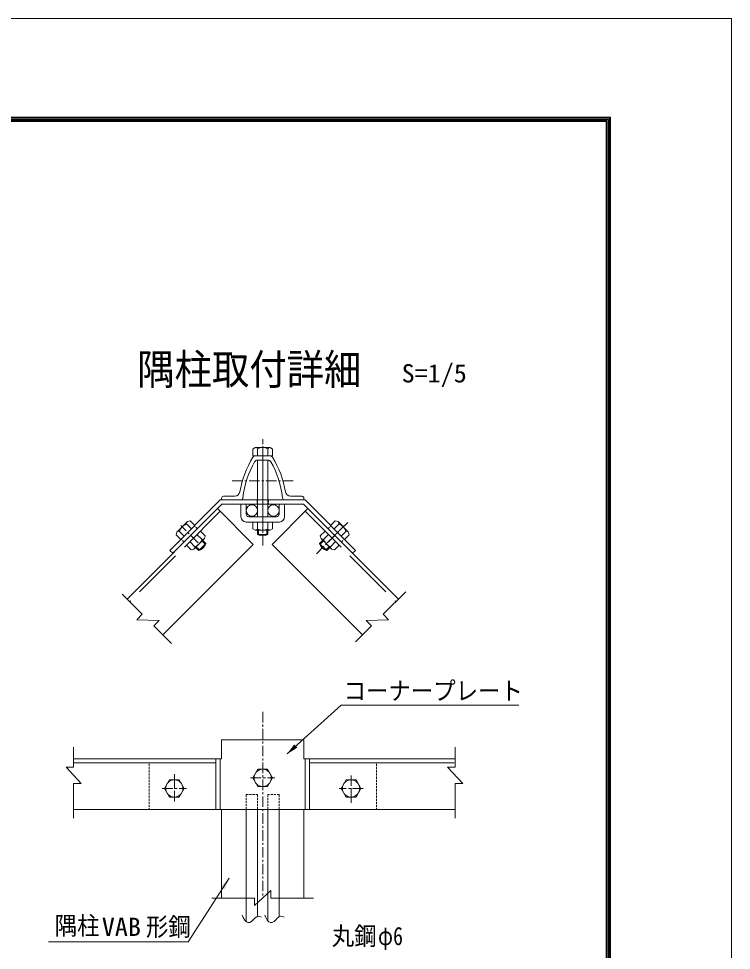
# Model space of a CAD drawing. Units: millimetres, scale not verified, with parts at other scales. Extents: x -4455 to 4455, y -3150 to 3150.
# Drawn here: x 2765 to 4455, y 943 to 3150 of the extents above; entities that cross this region are included whole.
import ezdxf
from ezdxf.enums import TextEntityAlignment as Align

# ---------------------------------------------------------------- set-up
doc = ezdxf.new("R2010")
doc.units = ezdxf.units.MM
doc.header["$LTSCALE"] = 20
for name, pattern in [('DASHED', [7.5, 6, -1.5]), ('USER2', [2, 1.25, -0.25, 0.25, -0.25]), ('USER3', [0.375, 0.25, -0.125])]:
    doc.linetypes.add(name, pattern=pattern)
doc.layers.add('0-C_7詳細', color=7, linetype='Continuous', lineweight=18)
doc.layers.add('0-E_D-TTL', color=7, linetype='Continuous', lineweight=18)
doc.styles.add('ＭＳ ゴシック', font='')
doc.styles.get('ＭＳ ゴシック').set_extended_font_data('MS Gothic')

msp = doc.modelspace()

# ---------------------------------------------------------------- linework, layer by layer
at = {"layer": '0-C_7詳細', "color": 1, "linetype": 'USER2'}
for p, q in [((3343.62, 1902.41), (3343.62, 2154.19)), ((3343.62, 2132.88), (3343.62, 1974.3)), ((3343.62, 2117.66), (3343.62, 1986.04)), ((3343.62, 2085.68), (3343.62, 1938.36)), ((3416.16, 2055.16), (3269.44, 2055.16)), ((3343.62, 2070.59), (3343.62, 1938.36)), ((3343.62, 1981.53), (3343.62, 1947.15)), ((3190.57, 1908.29), (3149.4, 1949.46)), ((3190.57, 1908.29), (3149.4, 1949.46)), ((3471.07, 1882.7), (3546.06, 1957.69)), ((3496.66, 1908.29), (3537.83, 1949.46)), ((3496.66, 1908.29), (3537.83, 1949.46)), ((3343.62, 1507.8), (3343.62, 1066.88)), ((3134.14, 1360.72), (3134.14, 1291.33)), ((3134.14, 1350.5), (3134.14, 1302.67)), ((3315.05, 1351.54), (3372.18, 1351.54)), ((3553.09, 1292.35), (3553.09, 1361.74)), ((3553.09, 1302.58), (3553.09, 1350.41)), ((3105.58, 1326.54), (3162.7, 1326.54)), ((3581.65, 1326.54), (3524.53, 1326.54))]:
    msp.add_line(p, q, dxfattribs=at)
at = {"layer": '0-C_7詳細'}
for p, q in [((3325.98, 2134.06), (3320.1, 2130.67)), ((3320.1, 2130.67), (3320.1, 2114.86)), ((3325.98, 2134.06), (3361.26, 2134.06)), ((3331.62, 2130.67), (3331.62, 2114.86)), ((3355.62, 2130.67), (3355.62, 2114.86)), ((3361.26, 2134.06), (3367.14, 2130.67)), ((3367.14, 2130.67), (3367.14, 2114.86)), ((3320.1, 2114.86), (3367.14, 2114.86)), ((3343.62, 2114.86), (3321.12, 2114.86)), ((3360.4, 2114.86), (3326.83, 2114.86)), ((3331.05, 2104.36), (3356.18, 2104.36)), ((3331.62, 2104.36), (3331.62, 1970.26)), ((3355.62, 2104.36), (3355.62, 1970.26)), ((3243.12, 2009.86), (3123.63, 1890.38)), ((3444.12, 2009.86), (3243.12, 2009.86)), ((3246.12, 2014.36), (3246.12, 2009.86)), ((3290.88, 2009.86), (3246.12, 2009.86)), ((3277.78, 2018.86), (3250.62, 2018.86)), ((3396.35, 2009.86), (3441.12, 2009.86)), ((3409.45, 2018.86), (3436.62, 2018.86)), ((3441.12, 2014.36), (3441.12, 2009.86)), ((3444.12, 2009.86), (3563.6, 1890.38)), ((3247.09, 2000.26), (3021.97, 1775.14)), ((3247.09, 2000.26), (3130.42, 1883.59)), ((3321.34, 1904.8), (3236.49, 1989.65)), ((3440.14, 2000.26), (3247.09, 2000.26)), ((3365.89, 1904.8), (3450.75, 1989.65)), ((3440.14, 2000.26), (3665.26, 1775.14)), ((3440.14, 2000.26), (3556.81, 1883.59)), ((3164.95, 1958.85), (3140.01, 1933.91)), ((3182.69, 1949.43), (3149.43, 1916.17)), ((3163.37, 1952.46), (3174.54, 1941.29)), ((3164.95, 1958.85), (3171.51, 1960.61)), ((3171.51, 1960.61), (3182.69, 1949.43)), ((3367.14, 1957.66), (3320.1, 1957.66)), ((3320.1, 1941.79), (3320.1, 1957.66)), ((3331.62, 1940.52), (3331.62, 1957.66)), ((3355.62, 1940.52), (3355.62, 1957.66)), ((3367.14, 1941.79), (3367.14, 1957.66)), ((3515.72, 1960.61), (3504.54, 1949.43)), ((3504.54, 1949.43), (3537.8, 1916.17)), ((3523.86, 1952.46), (3512.69, 1941.29)), ((3522.28, 1958.85), (3515.72, 1960.61)), ((3522.28, 1958.85), (3547.22, 1933.91)), ((3140.01, 1933.91), (3138.25, 1927.35)), ((3138.25, 1927.35), (3149.43, 1916.17)), ((3146.4, 1935.49), (3157.57, 1924.32)), ((3162.58, 1903.02), (3195.84, 1936.28)), ((3199.82, 1916.02), (3187.7, 1928.14)), ((3207.07, 1925.06), (3195.84, 1936.28)), ((3205.34, 1918.63), (3207.07, 1925.06)), ((3325.86, 1938.46), (3320.1, 1941.79)), ((3361.38, 1938.46), (3325.86, 1938.46)), ((3331.62, 1938.46), (3331.62, 1927.8)), ((3355.62, 1927.8), (3331.62, 1927.8)), ((3355.62, 1938.46), (3355.62, 1927.8)), ((3361.38, 1938.46), (3367.14, 1941.79)), ((3480.17, 1925.06), (3491.39, 1936.28)), ((3481.89, 1918.63), (3480.17, 1925.06)), ((3487.42, 1916.02), (3499.54, 1928.14)), ((3524.65, 1903.02), (3491.39, 1936.28)), ((3540.83, 1935.49), (3529.66, 1924.32)), ((3548.98, 1927.35), (3537.8, 1916.17)), ((3547.22, 1933.91), (3548.98, 1927.35)), ((3321.34, 1904.8), (3106.83, 1690.29)), ((3173.8, 1891.8), (3162.58, 1903.02)), ((3182.85, 1899.05), (3170.72, 1911.17)), ((3180.23, 1893.52), (3205.34, 1918.63)), ((3191.84, 1890.05), (3208.81, 1907.02)), ((3201.27, 1914.56), (3208.81, 1907.02)), ((3365.89, 1904.8), (3580.41, 1690.29)), ((3485.96, 1914.56), (3478.42, 1907.02)), ((3495.39, 1890.05), (3478.42, 1907.02)), ((3507, 1893.52), (3481.89, 1918.63)), ((3504.39, 1899.05), (3516.51, 1911.17)), ((3513.43, 1891.8), (3524.65, 1903.02)), ((3130.42, 1883.59), (3123.63, 1890.38)), ((3180.23, 1893.52), (3173.8, 1891.8)), ((3184.3, 1897.59), (3191.84, 1890.05)), ((3502.93, 1897.59), (3495.39, 1890.05)), ((3507, 1893.52), (3513.43, 1891.8)), ((3556.81, 1883.59), (3563.6, 1890.38)), ((3246.12, 1441.54), (3441.12, 1441.54)), ((3246.12, 1441.54), (3246.12, 1396.54)), ((3441.12, 1441.54), (3441.12, 1396.54)), ((3246.12, 1396.54), (2895.37, 1396.54)), ((3232.51, 1396.54), (3232.51, 1276.54)), ((3243.12, 1396.54), (3243.12, 1276.54)), ((3441.12, 1396.54), (3799.72, 1396.54)), ((3444.12, 1396.54), (3444.12, 1276.54)), ((3454.72, 1396.54), (3454.72, 1276.54)), ((3232.51, 1387.54), (2895.37, 1387.54)), ((3454.72, 1387.54), (3797.47, 1387.54)), ((3271.53, 1276.54), (2895.37, 1276.54)), ((3246.12, 1276.54), (3246.12, 1066.88)), ((3246.12, 1276.54), (3441.12, 1276.54)), ((3304.67, 1276.54), (3304.67, 1010.99)), ((3331.67, 1276.54), (3331.67, 1023.37)), ((3355.57, 1276.54), (3355.57, 1013.76)), ((3382.57, 1276.54), (3382.57, 1022.37)), ((3417.96, 1276.54), (3799.72, 1276.54)), ((3441.12, 1276.54), (3441.12, 1066.88))]:
    msp.add_line(p, q, dxfattribs=at)
at = {"layer": '0-C_7詳細', "color": 1, "linetype": 'USER3'}
for p, q in [((3330.12, 2009.86), (3330.12, 2000.26)), ((3357.12, 2009.86), (3357.12, 2000.26)), ((3188.76, 1941.92), (3181.97, 1948.71)), ((3188.76, 1941.92), (3181.97, 1948.71)), ((3498.48, 1941.92), (3505.26, 1948.71)), ((3498.48, 1941.92), (3505.26, 1948.71)), ((3156.94, 1910.11), (3150.15, 1916.89)), ((3156.94, 1910.11), (3150.15, 1916.89)), ((3530.3, 1910.11), (3537.08, 1916.89)), ((3530.3, 1910.11), (3537.08, 1916.89))]:
    msp.add_line(p, q, dxfattribs=at)
at = {"layer": '0-C_7詳細', "color": 3}
for p, q in [((3292.02, 2000.26), (3292.02, 1969.66)), ((3304.62, 2000.26), (3292.02, 2000.26)), ((3304.62, 2000.26), (3304.62, 1976.26)), ((3382.62, 2000.26), (3382.62, 1976.26)), ((3395.22, 2000.26), (3382.62, 2000.26)), ((3395.22, 2000.26), (3395.22, 1969.66)), ((3376.62, 1970.26), (3310.62, 1970.26)), ((3383.22, 1957.66), (3304.02, 1957.66))]:
    msp.add_line(p, q, dxfattribs=at)
at = {"layer": '0-C_7詳細', "color": 3, "linetype": 'DASHED'}
for p, q in [((3242.85, 1983.29), (3028.34, 1768.78)), ((3444.38, 1983.29), (3658.89, 1768.78))]:
    msp.add_line(p, q, dxfattribs=at)
at = {"layer": '0-C_7詳細', "color": 1}
for p, q in [((3334.02, 1938.46), (3334.02, 1926.59)), ((3353.22, 1938.46), (3353.22, 1926.59)), ((3186, 1899.29), (3194.39, 1890.89)), ((3199.57, 1912.86), (3207.97, 1904.47)), ((3487.66, 1912.86), (3479.26, 1904.47)), ((3501.23, 1899.29), (3492.84, 1890.89))]:
    msp.add_line(p, q, dxfattribs=at)
at = {"layer": '0-C_7詳細', "color": 4}
for p, q in [((3629.21, 1739.09), (3682.64, 1792.52)), ((3058.02, 1739.09), (3010.16, 1786.95)), ((3058.02, 1739.09), (3045.3, 1726.36)), ((3045.3, 1726.36), (3098.17, 1724.4)), ((3085.44, 1711.67), (3098.17, 1724.4)), ((3641.93, 1726.36), (3589.06, 1724.4)), ((3601.79, 1711.67), (3589.06, 1724.4)), ((3629.21, 1739.09), (3641.93, 1726.36)), ((3085.44, 1711.67), (3127.29, 1669.83)), ((3601.79, 1711.67), (3563.64, 1673.52)), ((2895.37, 1377.04), (2895.37, 1424.56)), ((3799.72, 1377.04), (3799.72, 1424.56)), ((2877.37, 1377.04), (2913.37, 1338.27)), ((2895.37, 1377.04), (2877.37, 1377.04)), ((3781.72, 1377.04), (3817.72, 1338.27)), ((3799.72, 1377.04), (3781.72, 1377.04)), ((2895.37, 1338.27), (2895.37, 1255.74)), ((2895.37, 1338.27), (2913.37, 1338.27)), ((3799.72, 1338.27), (3799.72, 1255.74)), ((3799.72, 1338.27), (3817.72, 1338.27)), ((3324.23, 1048.88), (3363, 1084.88)), ((3363, 1066.88), (3363, 1084.88)), ((3324.23, 1066.88), (3222.92, 1066.88)), ((3324.23, 1066.88), (3324.23, 1048.88)), ((3363, 1066.88), (3464.31, 1066.88))]:
    msp.add_line(p, q, dxfattribs=at)
at = {"layer": '0-C_7詳細', "color": 3, "linetype": 'USER3'}
for p, q in [((3074.14, 1384.54), (3074.14, 1276.54)), ((3613.09, 1384.54), (3613.09, 1276.54)), ((3304.67, 1311.88), (3304.67, 1276.54)), ((3304.67, 1311.88), (3331.67, 1311.88)), ((3331.67, 1311.88), (3331.67, 1276.54)), ((3382.57, 1311.88), (3355.57, 1311.88)), ((3355.57, 1311.88), (3355.57, 1276.54)), ((3382.57, 1311.88), (3382.57, 1276.54))]:
    msp.add_line(p, q, dxfattribs=at)
at = {"layer": '0-C_7詳細'}
msp.add_lwpolyline([(3950.75, 1524.14), (3529.41, 1524.14), (3401.41, 1408.29)], dxfattribs=at)
at = {"layer": '0-C_7詳細', "color": 3}
for points in [[(3367.14, 1351.54), (3355.38, 1371.91), (3331.86, 1371.91), (3320.1, 1351.54), (3331.86, 1331.17), (3355.38, 1331.17)], [(3157.66, 1326.54), (3145.9, 1346.91), (3122.38, 1346.91), (3110.62, 1326.54), (3122.38, 1306.17), (3145.9, 1306.17)], [(3529.57, 1326.54), (3541.33, 1306.17), (3564.85, 1306.17), (3576.61, 1326.54), (3564.85, 1346.91), (3541.33, 1346.91)]]:
    msp.add_lwpolyline(points, close=True, dxfattribs=at)
at = {"layer": '0-C_7詳細', "color": 1}
msp.add_lwpolyline([(2835.97, 962.78), (3167.15, 962.78), (3264.12, 1114.22)], dxfattribs=at)
at = {"layer": '0-C_7詳細', "color": 4}
for points in [[(3295.07, 1025.96), (3297.34, 1020.83), (3301.02, 1014.81), (3304.81, 1010.83), (3308.72, 1008.9), (3312.74, 1009.02), (3316.88, 1011.18), (3321.13, 1015.38), (3325.36, 1019.82), (3329.44, 1022.66), (3333.35, 1023.9), (3337.1, 1023.55), (3340.7, 1021.61), (3341.07, 1021.23)], [(3348.62, 1025.96), (3350.88, 1020.83), (3354.56, 1014.81), (3358.36, 1010.83), (3362.27, 1008.9), (3366.29, 1009.02), (3370.43, 1011.18), (3374.68, 1015.38), (3378.91, 1019.82), (3382.98, 1022.66), (3386.89, 1023.9), (3390.65, 1023.55), (3394.25, 1021.61), (3394.62, 1021.23)]]:
    msp.add_lwpolyline(points, dxfattribs=at)
at = {"layer": '0-C_7詳細', "color": 3}
for centre, radius in [((3318.17, 1984.89), 13.5), ((3369.07, 1984.89), 13.5), ((3343.62, 1351.54), 20.4), ((3134.14, 1326.54), 20.4), ((3553.09, 1326.54), 20.4)]:
    msp.add_circle(centre, radius, dxfattribs=at)
at = {"layer": '0-C_7詳細'}
for centre, radius, start, end in [((3326.28, 2128.19), 5.88, 24.94299, 92.968), ((3343.62, 2111.16), 22.91, 58.40741, 121.59259), ((3360.95, 2128.19), 5.88, 87.032, 155.05701), ((3513.42, 1992.13), 226.8, 148.30182, 170.6662), ((3513.42, 1992.13), 217.8, 150.13204, 173.91336), ((3326.83, 2107.36), 7.5, 90, 148.30182), ((3331.05, 2096.86), 7.5, 90, 150.13204), ((3356.18, 2096.86), 7.5, 29.86796, 90), ((3360.4, 2107.36), 7.5, 31.69818, 90), ((3173.82, 1992.13), 217.8, 6.08664, 29.86796), ((3173.82, 1992.13), 226.8, 9.3338, 31.69818), ((3250.62, 2014.36), 4.5, 90, 180), ((3277.78, 2030.86), 12, 270, 350.6662), ((3290.88, 2015.86), 6, 270, 353.91336), ((3396.35, 2015.86), 6, 186.08664, 270), ((3409.45, 2030.86), 12, 189.3338, 270), ((3436.62, 2014.36), 4.5, 0, 90), ((3168.68, 1930.18), 22.91, 103.40741, 166.59259), ((3168.89, 1954.48), 5.88, 132.032, 200.05701), ((3518.34, 1954.48), 5.88, 339.94299, 47.968), ((3518.55, 1930.18), 22.91, 13.40741, 76.59259), ((3144.38, 1929.97), 5.88, 69.94299, 137.968), ((3325.86, 1947.55), 9.09, 270, 309.3382), ((3343.62, 1974.46), 36, 250.52878, 289.47122), ((3343.62, 1948.59), 24, 240, 300), ((3361.38, 1947.55), 9.09, 230.6618, 270), ((3542.85, 1929.97), 5.88, 42.032, 110.05701), ((3173.8, 1899.94), 9.09, 315, 354.3382), ((3167.33, 1931.53), 36, 295.52878, 334.47122), ((3185.63, 1913.23), 24, 285, 345), ((3198.92, 1925.06), 9.09, 275.6618, 315), ((3501.6, 1913.23), 24, 195, 255), ((3488.31, 1925.06), 9.09, 225, 264.3382), ((3519.9, 1931.53), 36, 205.52878, 244.47122), ((3513.43, 1899.94), 9.09, 185.6618, 225)]:
    msp.add_arc(centre, radius, start, end, dxfattribs=at)
at = {"layer": '0-C_7詳細', "color": 3}
for centre, radius, start, end in [((3304.02, 1969.66), 12, 180, 270), ((3310.62, 1976.26), 6, 180, 270), ((3376.62, 1976.26), 6, 270, 0), ((3383.22, 1969.66), 12, 270, 0)]:
    msp.add_arc(centre, radius, start, end, dxfattribs=at)
at = {"layer": '0-C_7詳細'}
msp.add_solid([(3399.93, 1406.95), (3418.67, 1430.94), (3425.66, 1423.21)], dxfattribs=at)
at = {"layer": '0-C_7詳細', "color": 1}
msp.add_solid([(3265.2, 1115.9), (3253.41, 1087.83), (3244.64, 1093.45)], dxfattribs=at)
at = {"layer": '0-E_D-TTL', "color": 2}
msp.add_lwpolyline([(-4455.04, 3150.21), (4454.66, 3150.21), (4454.66, -3150.21), (-4455.04, -3150.21)], close=True, dxfattribs=at)
at = {"layer": '0-E_D-TTL'}
for points in [[(-4168.65, 2916.87), (4168.28, 2916.87), (4168.28, -2916.87), (-4168.65, -2916.87)], [(-4166, 2914.21), (4165.63, 2914.21), (4165.63, -2914.21), (-4166, -2914.21)], [(-4163.35, 2911.56), (4162.97, 2911.56), (4162.97, -2911.56), (-4163.35, -2911.56)], [(-4160.7, 2908.91), (4160.32, 2908.91), (4160.32, -2908.91), (-4160.7, -2908.91)], [(-4158.05, 2906.26), (4157.67, 2906.26), (4157.67, -2906.26), (-4158.05, -2906.26)]]:
    msp.add_lwpolyline(points, close=True, dxfattribs=at)

# ---------------------------------------------------------------- texts
at = {"layer": '0-C_7詳細', "style": 'ＭＳ ゴシック', "width": 0.9}
msp.add_text('隅柱取付詳細', height=72.14, dxfattribs=at).set_placement((3046.2, 2261.67), align=Align.BOTTOM_LEFT)
at = {"layer": '0-C_7詳細', "color": 3, "style": 'ＭＳ ゴシック'}
for s, width, p in [('S=1/5', 1.05, (3672.98, 2275.37)), ('コーナープレート', 0.9, (3535.46, 1523.25)), ('隅柱', 0.9, (2850.56, 966.83)), ('VAB', 1.05, (2962.21, 964.04)), ('形鋼', 0.9, (3066.77, 964.22)), ('丸鋼', 0.9, (3507.3, 942.41)), ('φ6', 0.8, (3616.83, 942.41))]:
    msp.add_text(s, height=43.26, dxfattribs=dict(at, width=width)).set_placement(p, align=Align.BOTTOM_LEFT)

doc.saveas('drawing.dxf')
